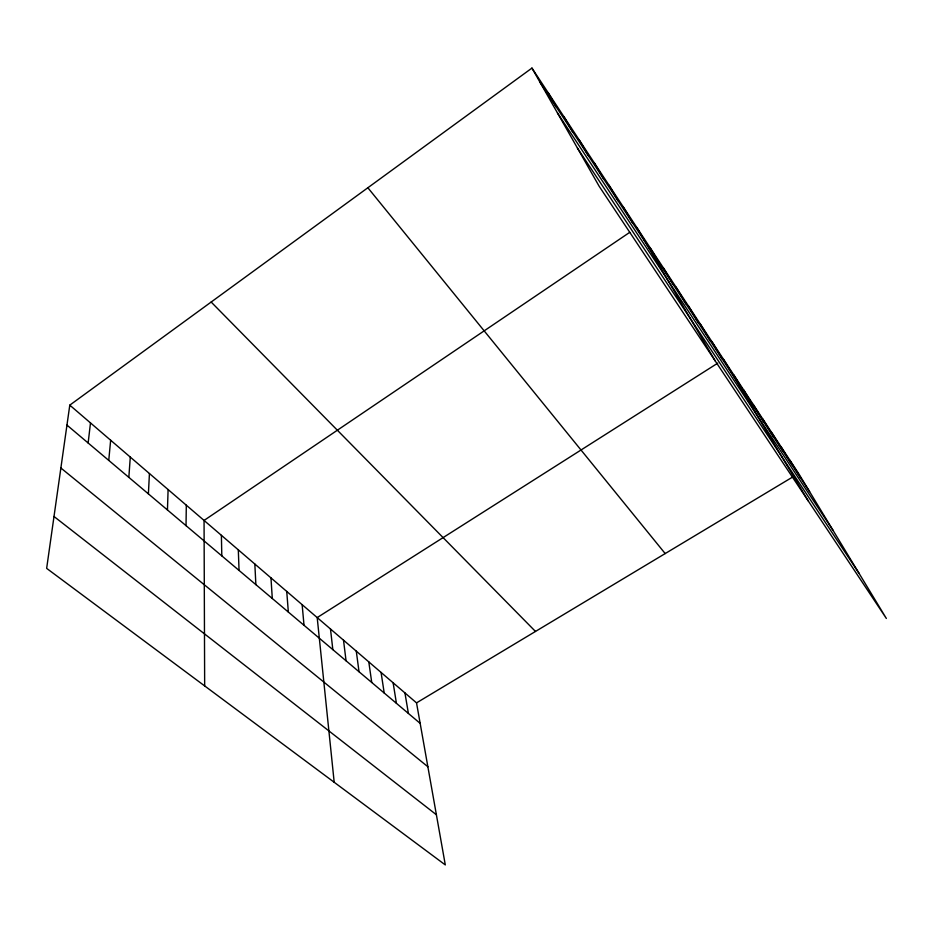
<?xml version="1.0" encoding="UTF-8"?>
<svg xmlns="http://www.w3.org/2000/svg" width="933" height="933" viewBox="0 0 933 933"><rect width="100%" height="100%" fill="white"/><g stroke="black" fill="none" stroke-linecap="round" stroke-linejoin="round"><path stroke-width="1.4" d="M186.029 525.652L186.308 505.185M167.45 509.966L168.103 489.557M148.394 493.872L149.432 473.532M128.836 477.358L130.293 457.088M108.753 460.401L110.654 440.224M88.145 442.988L90.489 422.917M69.788 405.144L46.65 568.372L445.298 864.914L416.526 702.876L69.788 405.144L531.95 68.086L798.601 473.451L886.35 618.451L599.103 186.18L531.95 68.086M629.74 232.34L204.059 520.439L204.665 685.918M717.78 363.135L317.197 617.588L334.189 782.262M416.526 702.876L792.49 477.125M54.009 516.497L436.387 814.754M60.878 468.004L427.874 766.763M66.966 425.11L420.165 723.378M211.161 302.047L535.484 631.454M367.859 187.755L665.182 553.572M557.479 112.975L832.947 530.201M577.445 148.102L858.966 573.2M540.009 82.267L809.587 491.609M789.901 460.237L800.841 478.326M781.026 446.732L791.907 464.774M771.953 432.959L782.787 450.919M762.693 418.882L773.469 436.772M753.234 404.502L763.952 422.311M743.578 389.807L754.214 407.523M733.7 374.786L744.254 392.408M723.6 359.438L808.281 500.974M712.136 342.014L722.515 359.392M700.38 324.136L710.654 341.385M688.321 305.802L698.479 322.9M675.947 287.002L685.977 303.913M663.258 267.701L673.148 284.437M650.219 247.886L659.969 264.412M636.831 227.535L715.354 361.129M623.081 206.625L632.492 222.707M608.946 185.142L618.171 200.957M594.414 163.053L603.441 178.588M579.463 140.323L588.28 155.566M564.08 116.94L572.664 131.856M548.254 92.88L556.581 107.435M404.934 692.927L408.409 713.453M393.12 682.781L396.432 703.33M381.072 672.436L384.209 693.009M368.792 661.894L371.742 682.49M356.278 651.141L359.03 671.748M343.507 640.178L346.061 660.797M330.48 628.994L332.836 649.625M302.14 604.654L304.018 625.297M286.734 591.429L288.344 612.06M270.967 577.889L272.296 598.508M254.837 564.033L255.875 584.641M238.312 549.852L239.046 570.425M221.389 535.32L221.809 555.87"/></g></svg>
